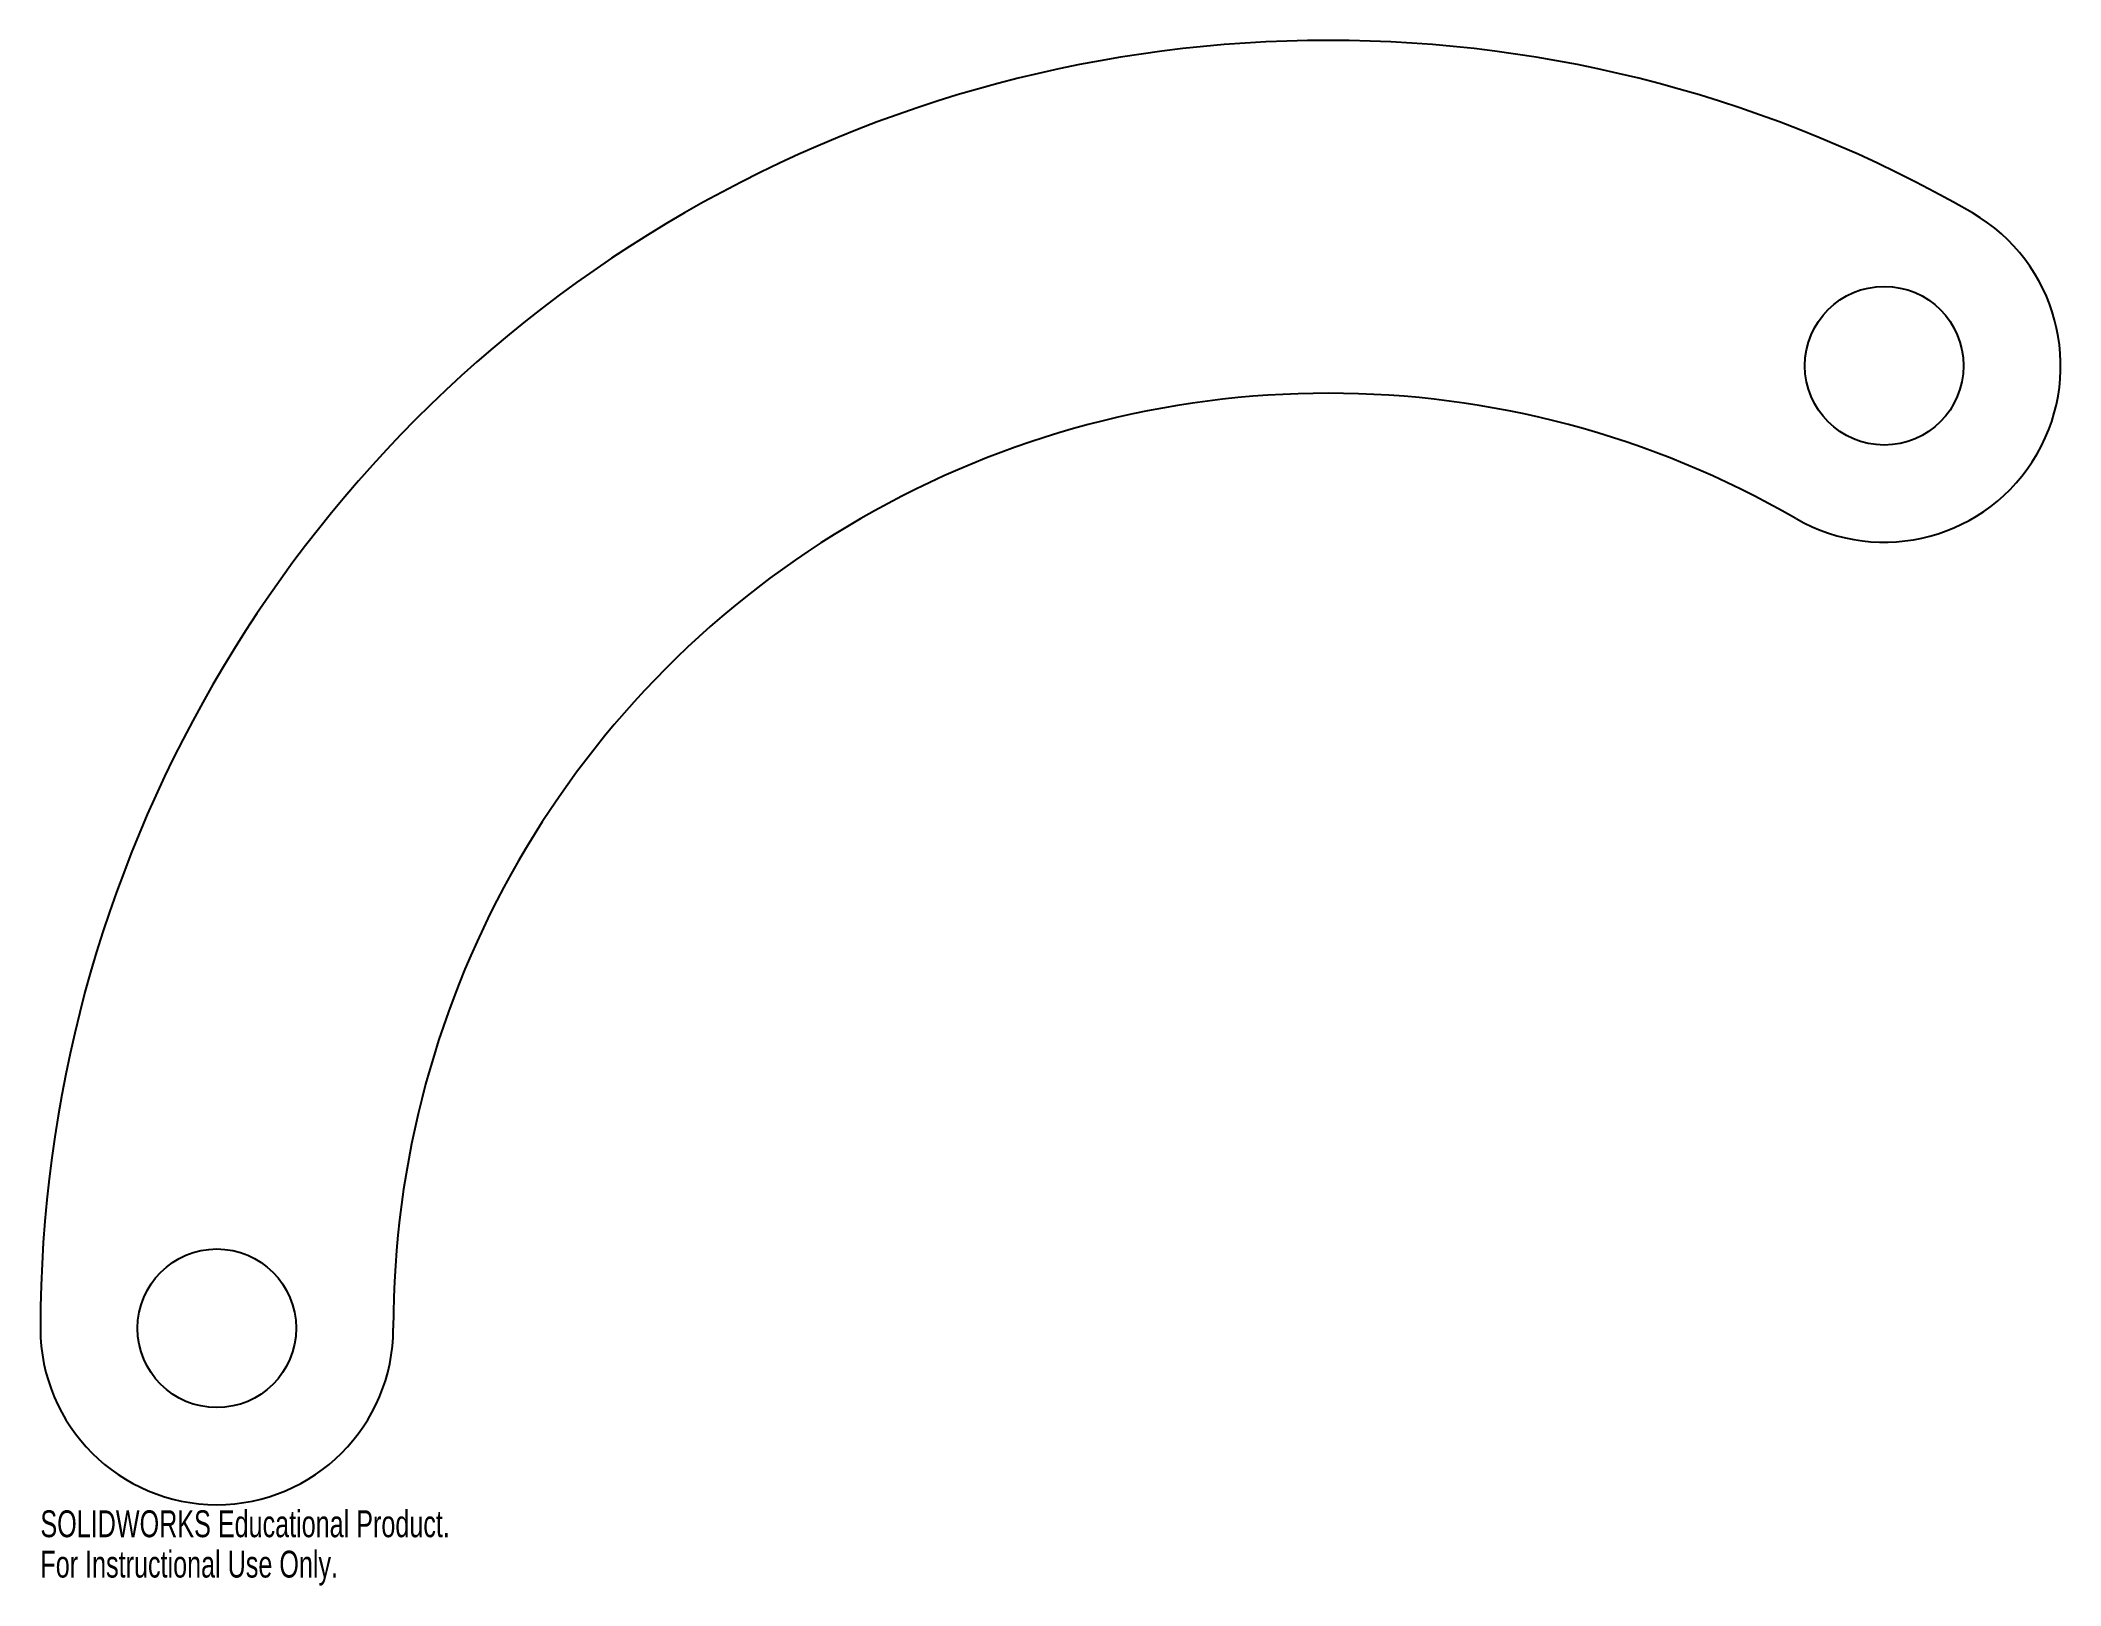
# Model space of a CAD drawing. Header units: inches. Extents: x -9.1 to 5.2, y -1.8 to 9.1.
import ezdxf

# ---------------------------------------------------------------- set-up
doc = ezdxf.new("R2010")
doc.units = ezdxf.units.IN
doc.header["$MEASUREMENT"] = 0
doc.styles.add('SLDTEXTSTYLE0', font='TXT', dxfattribs={"width": 0.7})

msp = doc.modelspace()

# ---------------------------------------------------------------- linework, layer by layer
at = {"color": 7, "linetype": 'Continuous', "lineweight": 25}
for centre in [(3.938, 6.82), (-7.875, 0)]:
    msp.add_circle(centre, 0.562, dxfattribs=at)
for centre, radius, start, end in [((0, 0), 9.125, 60, 180), ((3.938, 6.82), 1.25, 240, 60), ((0, 0), 6.625, 60, 180), ((-7.875, 0), 1.25, 180, 0)]:
    msp.add_arc(centre, radius, start, end, dxfattribs=at)

# ---------------------------------------------------------------- texts
at = {"color": 7, "linetype": 'Continuous', "char_height": 0.1903, "attachment_point": 1, "style": 'SLDTEXTSTYLE0'}
for s, insert in [('SOLIDWORKS Educational Product.', (-9.125, -1.29)), ('For Instructional Use Only.', (-9.125, -1.576))]:
    msp.add_mtext(s, dxfattribs=dict(at, insert=insert))

doc.saveas('drawing.dxf')
